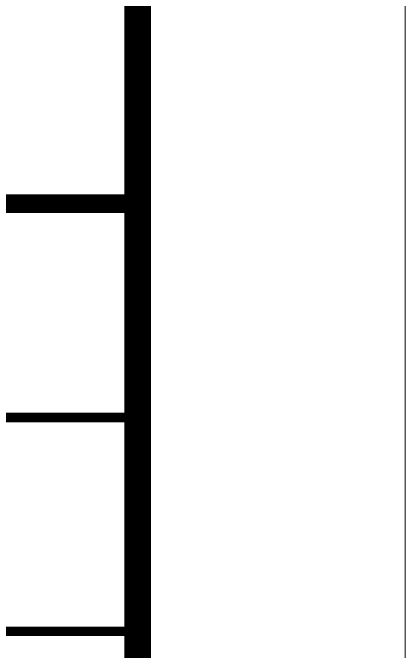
# Model space of a CAD drawing. Extents: x 3753737 to 4713801, y -857380 to 24339.
# Drawn here: x 4277444 to 4278911, y -795528 to -793139 of the extents above; entities that cross this region are included whole.
import ezdxf

# ---------------------------------------------------------------- set-up
doc = ezdxf.new("R2010")
doc.units = 0
doc.header["$LTSCALE"] = 1000
doc.header["$MEASUREMENT"] = 0
doc.layers.add('!!电气', color=1, linetype='CONTINUOUS')
doc.layers.add('图框', color=147, linetype='CONTINUOUS', lineweight=20)

# ---------------------------------------------------------------- blocks, each defined once
blk = doc.blocks.new('A$C190A5FEA')
at = {"layer": '图框'}
for points, const_width in [([(0, -44199.7), (-7000, -44199.7)], 70), ([(-7000, -44199.7), (0, -44199.7)], 70), ([(-7000, -44999.7), (0, -44999.7)], 35), ([(-7000, -45799.7), (0, -45799.7)], 35)]:
    blk.add_lwpolyline(points, dxfattribs=dict(at, const_width=const_width))

msp = doc.modelspace()

# ---------------------------------------------------------------- linework, layer by layer
at = {"layer": '图框'}
msp.add_lwpolyline([(4194811, -748653.6), (4278911, -748653.6), (4278911, -808053.6), (4194811, -808053.6)], close=True, dxfattribs=at)
at = {"layer": '图框', "const_width": 100}
msp.add_lwpolyline([(4277911, -807053.6), (4277911, -749653.6), (4197311, -749653.6), (4197311, -807053.6)], close=True, dxfattribs=at)

# ---------------------------------------------------------------- block references
at = {"layer": '!!电气', "color": 2}
msp.add_blockref('A$C190A5FEA', (4277911, -749653.6), dxfattribs=at)

doc.saveas('drawing.dxf')
